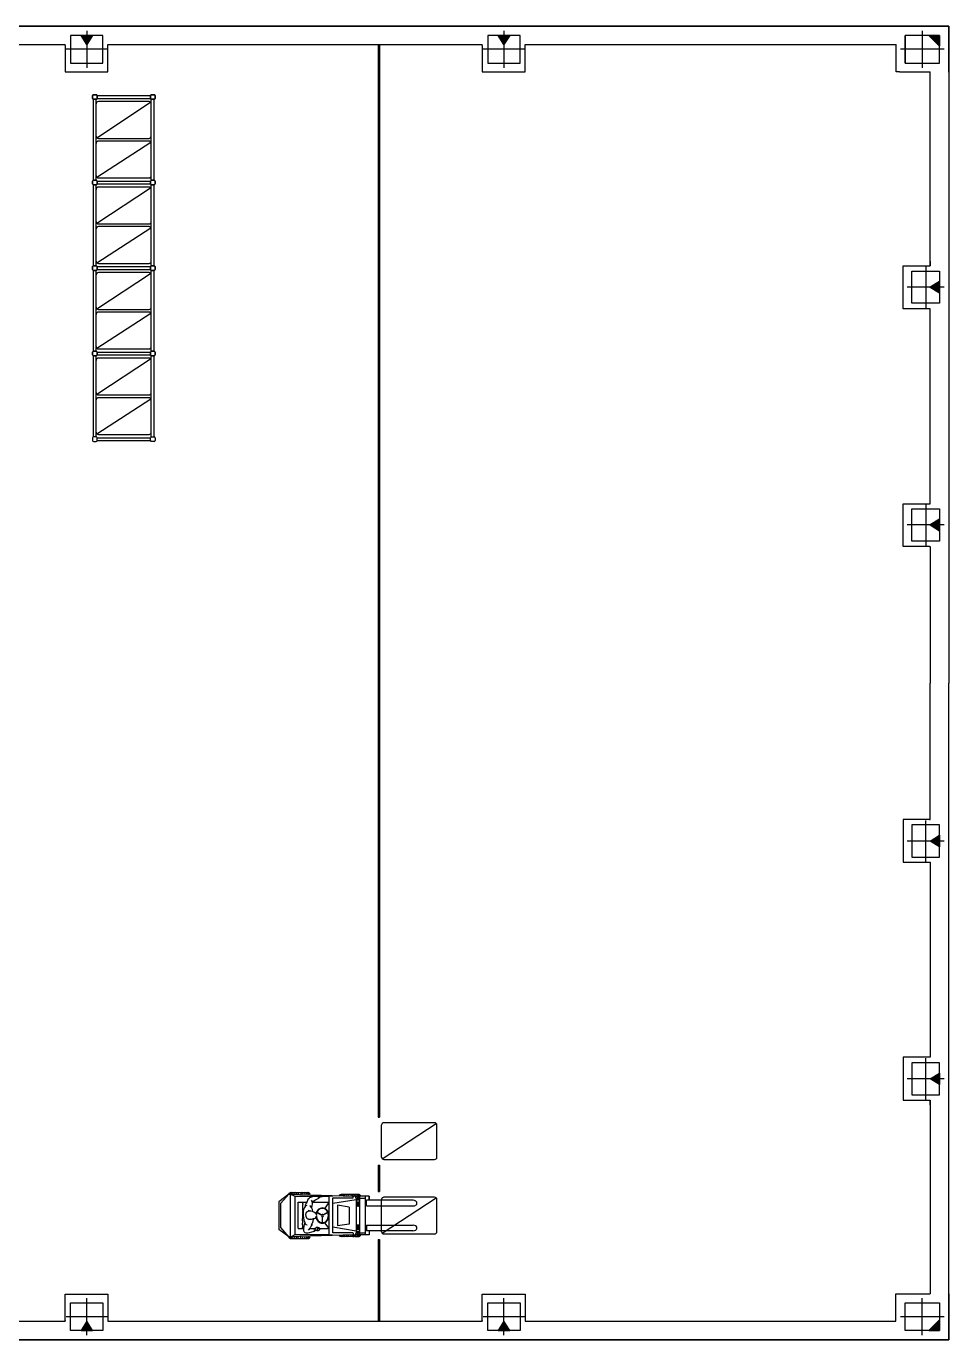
# Model space of a CAD drawing. Header units: millimetres. Extents: x 2385.3 to 2433.2, y 1897.2 to 1967.
# Drawn here: x 2413.21 to 2433.25, y 1897.24 to 1925.78 of the extents above; entities that cross this region are included whole.
import ezdxf

# ---------------------------------------------------------------- set-up
doc = ezdxf.new("R2010")
doc.units = ezdxf.units.MM
doc.linetypes.add('PLANTA1$0$CONTINUA', pattern=[0])

msp = doc.modelspace()

# ---------------------------------------------------------------- hatches: boundary and pattern name
for points in [[(2414.645, 1925.581), (2414.52, 1925.381), (2414.395, 1925.581)], [(2423.709, 1925.581), (2423.584, 1925.381), (2423.459, 1925.581)], [(2432.819, 1925.581), (2433.049, 1925.581), (2433.049, 1925.351)], [(2433.049, 1920.237), (2432.849, 1920.112), (2433.049, 1919.987)], [(2433.049, 1915.069), (2432.849, 1914.944), (2433.049, 1914.819)], [(2433.049, 1907.951), (2432.849, 1908.076), (2433.049, 1908.201)], [(2433.049, 1902.783), (2432.849, 1902.908), (2433.049, 1903.033)], [(2414.645, 1897.44), (2414.52, 1897.64), (2414.395, 1897.44)], [(2423.709, 1897.44), (2423.584, 1897.64), (2423.459, 1897.44)], [(2432.819, 1897.44), (2433.049, 1897.44), (2433.049, 1897.67)]]:
    msp.add_hatch(color=256).paths.add_polyline_path(points)

# ---------------------------------------------------------------- linework, layer by layer
for p, q in [((2385.961, 1925.781), (2433.249, 1925.781)), ((2414.05, 1925.781, 0), (2404.986, 1925.781, 0)), ((2423.115, 1925.781), (2414.05, 1925.781)), ((2414.52, 1925.681, 0), (2414.52, 1924.881, 0)), ((2432.179, 1925.781, 0), (2423.115, 1925.781, 0)), ((2423.584, 1925.681, 0), (2423.584, 1924.881, 0)), ((2433.249, 1925.781, 0), (2432.099, 1925.781, 0)), ((2433.249, 1925.781, 0), (2432.179, 1925.781, 0)), ((2433.249, 1925.78, 0), (2432.204, 1925.78, 0)), ((2432.674, 1925.681, 0), (2432.674, 1924.881, 0)), ((2432.674, 1925.68, 0), (2432.674, 1924.88, 0)), ((2433.249, 1924.781, 0), (2433.249, 1925.781, 0)), ((2433.249, 1925.781, 0), (2433.249, 1924.981, 0)), ((2433.249, 1925.781, 0), (2433.249, 1922.953, 0)), ((2414.05, 1925.365, 0), (2414.05, 1925.381, 0)), ((2414.87, 1925.581, 0), (2414.17, 1925.581, 0)), ((2414.17, 1925.581, 0), (2414.17, 1925.281, 0)), ((2414.52, 1925.381, 0), (2414.395, 1925.581, 0)), ((2414.395, 1925.581, 0), (2414.645, 1925.581, 0)), ((2414.645, 1925.581, 0), (2414.52, 1925.381, 0)), ((2414.87, 1924.981, 0), (2414.87, 1925.581, 0)), ((2420.849, 1925.381, 0), (2420.849, 1902.077, 0)), ((2420.879, 1925.381, 0), (2420.879, 1902.077, 0)), ((2423.115, 1925.365), (2423.115, 1925.381)), ((2423.934, 1925.581, 0), (2423.234, 1925.581, 0)), ((2423.234, 1925.581, 0), (2423.234, 1925.281, 0)), ((2423.584, 1925.381, 0), (2423.459, 1925.581, 0)), ((2423.459, 1925.581, 0), (2423.709, 1925.581, 0)), ((2423.709, 1925.581, 0), (2423.584, 1925.381, 0)), ((2423.934, 1924.981, 0), (2423.934, 1925.581, 0)), ((2432.109, 1924.791, 0), (2432.109, 1925.381, 0)), ((2433.049, 1925.581, 0), (2432.299, 1925.581, 0)), ((2432.299, 1925.581, 0), (2432.299, 1925.281, 0)), ((2432.299, 1924.981, 0), (2432.299, 1925.581, 0)), ((2433.049, 1925.351, 0), (2432.819, 1925.581, 0)), ((2432.819, 1925.581, 0), (2433.049, 1925.581, 0)), ((2433.049, 1924.981, 0), (2433.049, 1925.581, 0)), ((2433.049, 1925.581, 0), (2433.049, 1925.351, 0)), ((2414.97, 1925.281, 0), (2414.07, 1925.281, 0)), ((2414.17, 1925.281, 0), (2414.17, 1924.981, 0)), ((2424.034, 1925.281, 0), (2423.134, 1925.281, 0)), ((2423.234, 1925.281, 0), (2423.234, 1924.981, 0)), ((2433.149, 1925.281, 0), (2432.199, 1925.281, 0)), ((2433.124, 1925.28, 0), (2432.224, 1925.28, 0)), ((2432.299, 1925.281, 0), (2432.299, 1924.981, 0)), ((2414.17, 1924.981, 0), (2414.87, 1924.981, 0)), ((2423.234, 1924.981, 0), (2423.934, 1924.981, 0)), ((2432.179, 1924.791, 0), (2432.109, 1924.791, 0)), ((2432.299, 1924.981, 0), (2433.049, 1924.981, 0)), ((2433.249, 1924.781, 0), (2433.249, 1924.781, 0)), ((2433.249, 1924.781, 0), (2433.249, 1915.716, 0)), ((2432.749, 1920.562, 0), (2432.749, 1919.662, 0)), ((2432.849, 1920.678, 0), (2432.849, 1920.572, 0)), ((2432.449, 1920.462, 0), (2433.049, 1920.462, 0)), ((2432.449, 1919.762, 0), (2432.449, 1920.462, 0)), ((2433.049, 1920.237, 0), (2432.849, 1920.112, 0)), ((2433.049, 1920.462, 0), (2433.049, 1919.762, 0)), ((2433.049, 1919.987, 0), (2433.049, 1920.237, 0)), ((2433.149, 1920.112, 0), (2432.349, 1920.112, 0)), ((2432.849, 1920.112, 0), (2433.049, 1919.987, 0)), ((2432.749, 1919.762, 0), (2432.449, 1919.762, 0)), ((2433.049, 1919.762, 0), (2432.749, 1919.762, 0)), ((2433.249, 1917.94, 0), (2433.249, 1914.926, 0)), ((2432.749, 1915.394), (2432.749, 1914.494)), ((2433.249, 1915.404, 0), (2433.249, 1911.51, 0)), ((2432.449, 1915.294), (2433.049, 1915.294)), ((2432.449, 1914.594), (2432.449, 1915.294)), ((2433.049, 1915.294), (2433.049, 1914.594)), ((2433.149, 1914.944), (2432.349, 1914.944)), ((2433.049, 1915.069), (2432.849, 1914.944)), ((2432.849, 1914.944), (2433.049, 1914.819)), ((2433.049, 1914.819), (2433.049, 1915.069)), ((2432.749, 1914.594), (2432.449, 1914.594)), ((2433.049, 1914.594), (2432.749, 1914.594)), ((2432.833, 1914.475, 0), (2432.849, 1914.475, 0)), ((2432.849, 1914.475, 0), (2432.849, 1911.51, 0)), ((2432.849, 1908.545, 0), (2432.849, 1911.51, 0)), ((2433.249, 1907.616, 0), (2433.249, 1911.51, 0)), ((2432.749, 1907.626), (2432.749, 1908.526)), ((2432.833, 1908.545, 0), (2432.849, 1908.545, 0)), ((2432.449, 1908.426), (2432.449, 1907.726)), ((2432.749, 1908.426), (2432.449, 1908.426)), ((2433.049, 1908.426), (2432.749, 1908.426)), ((2433.049, 1907.726), (2433.049, 1908.426)), ((2433.149, 1908.076), (2432.349, 1908.076)), ((2432.849, 1908.076), (2433.049, 1908.201)), ((2433.049, 1907.951), (2432.849, 1908.076)), ((2433.049, 1908.201), (2433.049, 1907.951)), ((2433.249, 1905.08, 0), (2433.249, 1908.094, 0)), ((2432.449, 1907.726), (2433.049, 1907.726)), ((2433.249, 1898.24, 0), (2433.249, 1907.304, 0)), ((2432.749, 1903.258, 0), (2432.449, 1903.258, 0)), ((2432.449, 1903.258, 0), (2432.449, 1902.558, 0)), ((2432.749, 1902.458, 0), (2432.749, 1903.358, 0)), ((2433.049, 1903.258, 0), (2432.749, 1903.258, 0)), ((2433.049, 1902.558, 0), (2433.049, 1903.258, 0)), ((2433.149, 1902.908, 0), (2432.349, 1902.908, 0)), ((2432.849, 1902.908, 0), (2433.049, 1903.033, 0)), ((2433.049, 1902.783, 0), (2432.849, 1902.908, 0)), ((2433.049, 1903.033, 0), (2433.049, 1902.783, 0)), ((2432.449, 1902.558, 0), (2433.049, 1902.558, 0)), ((2432.849, 1902.342, 0), (2432.849, 1902.448, 0)), ((2420.849, 1902.077, 0), (2420.849, 1902.077, 0)), ((2420.849, 1902.077, 0), (2420.879, 1902.077, 0)), ((2420.849, 1901.035, 0), (2420.849, 1900.46, 0)), ((2420.849, 1901.035, 0), (2420.879, 1901.035, 0)), ((2420.879, 1901.035, 0), (2420.879, 1900.46, 0)), ((2433.249, 1897.24, 0), (2433.249, 1900.067, 0)), ((2420.849, 1899.417, 0), (2420.849, 1897.64)), ((2420.849, 1899.417), (2420.879, 1899.417)), ((2420.879, 1899.417, 0), (2420.879, 1897.64)), ((2414.17, 1897.74, 0), (2414.17, 1898.04, 0)), ((2414.17, 1898.04, 0), (2414.87, 1898.04, 0)), ((2414.52, 1897.34, 0), (2414.52, 1898.14, 0)), ((2414.87, 1898.04, 0), (2414.87, 1897.44, 0)), ((2423.234, 1897.74, 0), (2423.234, 1898.04, 0)), ((2423.234, 1898.04, 0), (2423.934, 1898.04, 0)), ((2423.584, 1897.34, 0), (2423.584, 1898.14, 0)), ((2423.934, 1898.04, 0), (2423.934, 1897.44, 0)), ((2432.099, 1897.74, 0), (2432.099, 1898.24, 0)), ((2432.099, 1898.24, 0), (2432.849, 1898.24, 0)), ((2432.299, 1898.04, 0), (2433.049, 1898.04, 0)), ((2432.299, 1897.74, 0), (2432.299, 1898.04, 0)), ((2432.674, 1897.34, 0), (2432.674, 1898.14, 0)), ((2432.674, 1897.34, 0), (2432.674, 1898.14, 0)), ((2433.049, 1898.04, 0), (2433.049, 1897.44, 0)), ((2433.249, 1898.24, 0), (2433.249, 1898.24, 0)), ((2433.249, 1898.24, 0), (2433.249, 1897.24, 0)), ((2433.249, 1897.24, 0), (2433.249, 1898.04, 0)), ((2414.97, 1897.74, 0), (2414.07, 1897.74, 0)), ((2414.17, 1897.44, 0), (2414.17, 1897.74, 0)), ((2424.034, 1897.74, 0), (2423.134, 1897.74, 0)), ((2423.234, 1897.44, 0), (2423.234, 1897.74, 0)), ((2432.099, 1897.64, 0), (2432.099, 1897.74, 0)), ((2433.149, 1897.74, 0), (2432.199, 1897.74, 0)), ((2433.124, 1897.74, 0), (2432.224, 1897.74, 0)), ((2432.299, 1897.44, 0), (2432.299, 1897.74, 0)), ((2414.05, 1897.656, 0), (2414.05, 1897.64, 0)), ((2414.87, 1897.44, 0), (2414.17, 1897.44, 0)), ((2414.52, 1897.64, 0), (2414.395, 1897.44, 0)), ((2414.395, 1897.44, 0), (2414.645, 1897.44, 0)), ((2414.645, 1897.44, 0), (2414.52, 1897.64, 0)), ((2423.115, 1897.656), (2423.115, 1897.64)), ((2423.934, 1897.44, 0), (2423.234, 1897.44, 0)), ((2423.584, 1897.64, 0), (2423.459, 1897.44, 0)), ((2423.459, 1897.44, 0), (2423.709, 1897.44, 0)), ((2423.709, 1897.44, 0), (2423.584, 1897.64, 0)), ((2433.049, 1897.44, 0), (2432.299, 1897.44, 0)), ((2433.049, 1897.67, 0), (2432.819, 1897.44, 0)), ((2432.819, 1897.44, 0), (2433.049, 1897.44, 0)), ((2433.049, 1897.44, 0), (2433.049, 1897.67, 0)), ((2385.961, 1897.24), (2433.249, 1897.24)), ((2414.05, 1897.24, 0), (2404.986, 1897.24, 0)), ((2423.115, 1897.24), (2414.05, 1897.24)), ((2432.179, 1897.24, 0), (2423.115, 1897.24, 0)), ((2433.249, 1897.24, 0), (2432.099, 1897.24, 0)), ((2433.249, 1897.24, 0), (2432.179, 1897.24, 0)), ((2433.249, 1897.24, 0), (2432.204, 1897.24, 0))]:
    msp.add_line(p, q)
at = {"linetype": 'PLANTA1$0$CONTINUA'}
for p, q in [((2432.129, 1925.781, 0), (2433.249, 1925.781, 0)), ((2433.249, 1925.781, 0), (2433.249, 1924.781, 0)), ((2433.249, 1924.981, 0), (2433.249, 1925.781, 0)), ((2409.505, 1925.381, 0), (2414.05, 1925.381, 0)), ((2414.05, 1925.365, 0), (2414.05, 1924.791, 0)), ((2414.98, 1924.791, 0), (2414.98, 1925.381, 0)), ((2414.98, 1925.381, 0), (2423.115, 1925.381, 0)), ((2423.115, 1925.365), (2423.115, 1924.791)), ((2424.044, 1924.791), (2424.044, 1925.381)), ((2424.044, 1925.381), (2432.109, 1925.381)), ((2433.109, 1925.28, 0), (2433.109, 1925.281, 0)), ((2414.05, 1924.791, 0), (2414.98, 1924.791, 0)), ((2423.115, 1924.791), (2424.044, 1924.791)), ((2432.179, 1924.791, 0), (2432.179, 1924.791, 0)), ((2432.179, 1924.791, 0), (2432.849, 1924.791, 0)), ((2432.849, 1920.572, 0), (2432.849, 1924.791, 0)), ((2432.259, 1919.643, 0), (2432.259, 1920.572, 0)), ((2432.259, 1920.572, 0), (2432.849, 1920.572, 0)), ((2432.259, 1919.643, 0), (2432.259, 1920.062, 0)), ((2432.849, 1920.112, 0), (2432.849, 1920.112, 0)), ((2432.849, 1919.643, 0), (2432.259, 1919.643, 0)), ((2432.849, 1916.686, 0), (2432.849, 1919.643, 0)), ((2432.849, 1915.404, 0), (2432.849, 1917.962, 0)), ((2432.849, 1915.716, 0), (2432.849, 1916.586, 0)), ((2432.259, 1914.475, 0), (2432.259, 1915.404, 0)), ((2432.259, 1915.404, 0), (2432.849, 1915.404, 0)), ((2432.833, 1914.475, 0), (2432.259, 1914.475, 0)), ((2432.833, 1908.545, 0), (2432.259, 1908.545, 0)), ((2432.259, 1908.545, 0), (2432.259, 1907.616, 0)), ((2432.259, 1907.616, 0), (2432.849, 1907.616, 0)), ((2432.849, 1907.616, 0), (2432.849, 1905.058, 0)), ((2432.849, 1907.304, 0), (2432.849, 1906.435, 0)), ((2432.849, 1906.335, 0), (2432.849, 1903.377, 0)), ((2432.849, 1903.377, 0), (2432.259, 1903.377, 0)), ((2432.259, 1903.377, 0), (2432.259, 1902.448, 0)), ((2432.259, 1903.377, 0), (2432.259, 1902.958, 0)), ((2432.849, 1902.908, 0), (2432.849, 1902.908, 0)), ((2432.259, 1902.448, 0), (2432.849, 1902.448, 0)), ((2432.849, 1902.448, 0), (2432.849, 1898.24, 0)), ((2414.05, 1897.656, 0), (2414.05, 1898.23, 0)), ((2414.05, 1898.23, 0), (2414.98, 1898.23, 0)), ((2414.98, 1898.23, 0), (2414.98, 1897.64, 0)), ((2423.115, 1897.656), (2423.115, 1898.23)), ((2423.115, 1898.23), (2424.044, 1898.23)), ((2424.044, 1898.23), (2424.044, 1897.64)), ((2433.249, 1897.24, 0), (2433.249, 1898.24, 0)), ((2433.249, 1898.04, 0), (2433.249, 1897.24, 0)), ((2409.505, 1897.64, 0), (2414.05, 1897.64, 0)), ((2414.98, 1897.64, 0), (2423.115, 1897.64, 0)), ((2424.044, 1897.64), (2432.099, 1897.64)), ((2432.129, 1897.24, 0), (2433.249, 1897.24, 0))]:
    msp.add_line(p, q, dxfattribs=at)
at = {"color": 251, "true_color": 0x646464}
for p, q in [((2414.643, 1924.214), (2414.643, 1924.274)), ((2414.643, 1924.274), (2414.643, 1924.214)), ((2414.663, 1924.294), (2414.723, 1924.294)), ((2414.723, 1924.294), (2414.663, 1924.294)), ((2414.743, 1924.274), (2414.743, 1924.214)), ((2414.743, 1924.274), (2415.903, 1924.274)), ((2414.743, 1924.214), (2414.743, 1924.274)), ((2414.743, 1924.274), (2415.903, 1924.274)), ((2414.743, 1924.214), (2415.903, 1924.214)), ((2414.743, 1924.214), (2415.903, 1924.214)), ((2415.903, 1924.274), (2415.903, 1924.214)), ((2415.903, 1924.214), (2415.903, 1924.274)), ((2415.983, 1924.294), (2415.923, 1924.294)), ((2415.923, 1924.294), (2415.983, 1924.294)), ((2416.003, 1924.214), (2416.003, 1924.274)), ((2416.003, 1924.274), (2416.003, 1924.214)), ((2414.663, 1922.435), (2414.663, 1924.194)), ((2414.723, 1924.194), (2414.663, 1924.194)), ((2414.663, 1924.194), (2414.723, 1924.194)), ((2414.723, 1922.435), (2414.723, 1924.194)), ((2414.723, 1923.394), (2414.723, 1924.094)), ((2414.737, 1923.358), (2415.908, 1924.129)), ((2415.873, 1924.144), (2414.773, 1924.144)), ((2415.923, 1922.435), (2415.923, 1924.194)), ((2415.923, 1924.194), (2415.983, 1924.194)), ((2415.983, 1924.194), (2415.923, 1924.194)), ((2415.923, 1923.394), (2415.923, 1924.094)), ((2415.983, 1922.435), (2415.983, 1924.194)), ((2414.723, 1922.535), (2414.723, 1923.235)), ((2414.737, 1922.5), (2415.914, 1923.262)), ((2414.773, 1923.344), (2415.873, 1923.344)), ((2415.873, 1923.285), (2414.773, 1923.285)), ((2415.923, 1922.535), (2415.923, 1923.235)), ((2414.643, 1922.355), (2414.643, 1922.415)), ((2414.643, 1922.415), (2414.643, 1922.355)), ((2414.663, 1922.435), (2414.723, 1922.435)), ((2414.723, 1922.435), (2414.663, 1922.435)), ((2414.663, 1920.577), (2414.663, 1922.335)), ((2414.723, 1922.335), (2414.663, 1922.335)), ((2414.663, 1922.335), (2414.723, 1922.335)), ((2414.723, 1920.577), (2414.723, 1922.335)), ((2414.723, 1921.535), (2414.723, 1922.235)), ((2414.737, 1921.5), (2415.908, 1922.271)), ((2414.743, 1922.415), (2414.743, 1922.355)), ((2414.743, 1922.415), (2415.903, 1922.415)), ((2414.743, 1922.355), (2414.743, 1922.415)), ((2414.743, 1922.415), (2415.903, 1922.415)), ((2414.743, 1922.355), (2415.903, 1922.355)), ((2414.743, 1922.355), (2415.903, 1922.355)), ((2414.773, 1922.485), (2415.873, 1922.485)), ((2415.873, 1922.285), (2414.773, 1922.285)), ((2415.903, 1922.415), (2415.903, 1922.355)), ((2415.903, 1922.355), (2415.903, 1922.415)), ((2415.983, 1922.435), (2415.923, 1922.435)), ((2415.923, 1922.435), (2415.983, 1922.435)), ((2415.923, 1920.577), (2415.923, 1922.335)), ((2415.923, 1922.335), (2415.983, 1922.335)), ((2415.983, 1922.335), (2415.923, 1922.335)), ((2415.923, 1921.535), (2415.923, 1922.235)), ((2415.983, 1920.577), (2415.983, 1922.335)), ((2416.003, 1922.355), (2416.003, 1922.415)), ((2416.003, 1922.415), (2416.003, 1922.355)), ((2414.723, 1920.677), (2414.723, 1921.377)), ((2414.737, 1920.642), (2415.914, 1921.404)), ((2414.773, 1921.485), (2415.873, 1921.485)), ((2415.873, 1921.427), (2414.773, 1921.427)), ((2415.923, 1920.677), (2415.923, 1921.377)), ((2414.643, 1920.497), (2414.643, 1920.557)), ((2414.643, 1920.557), (2414.643, 1920.497)), ((2414.663, 1920.577), (2414.723, 1920.577)), ((2414.723, 1920.577), (2414.663, 1920.577)), ((2414.743, 1920.557), (2414.743, 1920.497)), ((2414.743, 1920.557), (2415.903, 1920.557)), ((2414.743, 1920.497), (2414.743, 1920.557)), ((2414.743, 1920.557), (2415.903, 1920.557)), ((2414.773, 1920.627), (2415.873, 1920.627)), ((2415.903, 1920.557), (2415.903, 1920.497)), ((2415.903, 1920.497), (2415.903, 1920.557)), ((2415.983, 1920.577), (2415.923, 1920.577)), ((2415.923, 1920.577), (2415.983, 1920.577)), ((2416.003, 1920.497), (2416.003, 1920.557)), ((2416.003, 1920.557), (2416.003, 1920.497)), ((2414.663, 1918.719), (2414.663, 1920.477)), ((2414.723, 1920.477), (2414.663, 1920.477)), ((2414.663, 1920.477), (2414.723, 1920.477)), ((2414.723, 1918.719), (2414.723, 1920.477)), ((2414.723, 1919.677), (2414.723, 1920.377)), ((2414.737, 1919.642), (2415.908, 1920.412)), ((2414.743, 1920.497), (2415.903, 1920.497)), ((2414.743, 1920.497), (2415.903, 1920.497)), ((2415.873, 1920.427), (2414.773, 1920.427)), ((2415.923, 1918.719), (2415.923, 1920.477)), ((2415.923, 1920.477), (2415.983, 1920.477)), ((2415.983, 1920.477), (2415.923, 1920.477)), ((2415.923, 1919.677), (2415.923, 1920.377)), ((2415.983, 1918.719), (2415.983, 1920.477)), ((2414.723, 1918.819), (2414.723, 1919.519)), ((2414.737, 1918.783), (2415.914, 1919.546)), ((2414.773, 1919.627), (2415.873, 1919.627)), ((2415.873, 1919.569), (2414.773, 1919.569)), ((2415.923, 1918.819), (2415.923, 1919.519)), ((2414.643, 1918.639), (2414.643, 1918.699)), ((2414.643, 1918.699), (2414.643, 1918.639)), ((2414.663, 1918.719), (2414.723, 1918.719)), ((2414.723, 1918.719), (2414.663, 1918.719)), ((2414.663, 1916.86), (2414.663, 1918.619)), ((2414.723, 1918.619), (2414.663, 1918.619)), ((2414.663, 1918.619), (2414.723, 1918.619)), ((2414.723, 1916.86), (2414.723, 1918.619)), ((2414.723, 1917.819), (2414.723, 1918.519)), ((2414.737, 1917.783), (2415.908, 1918.554)), ((2414.743, 1918.699), (2414.743, 1918.639)), ((2414.743, 1918.699), (2415.903, 1918.699)), ((2414.743, 1918.639), (2414.743, 1918.699)), ((2414.743, 1918.699), (2415.903, 1918.699)), ((2414.743, 1918.639), (2415.903, 1918.639)), ((2414.743, 1918.639), (2415.903, 1918.639)), ((2414.773, 1918.769), (2415.873, 1918.769)), ((2415.873, 1918.569), (2414.773, 1918.569)), ((2415.903, 1918.699), (2415.903, 1918.639)), ((2415.903, 1918.639), (2415.903, 1918.699)), ((2415.983, 1918.719), (2415.923, 1918.719)), ((2415.923, 1918.719), (2415.983, 1918.719)), ((2415.923, 1916.86), (2415.923, 1918.619)), ((2415.923, 1918.619), (2415.983, 1918.619)), ((2415.983, 1918.619), (2415.923, 1918.619)), ((2415.923, 1917.819), (2415.923, 1918.519)), ((2415.983, 1916.86), (2415.983, 1918.619)), ((2416.003, 1918.639), (2416.003, 1918.699)), ((2416.003, 1918.699), (2416.003, 1918.639)), ((2414.723, 1916.96), (2414.723, 1917.66)), ((2414.737, 1916.925), (2415.914, 1917.687)), ((2414.773, 1917.769), (2415.873, 1917.769)), ((2415.873, 1917.71), (2414.773, 1917.71)), ((2415.923, 1916.96), (2415.923, 1917.66)), ((2414.643, 1916.84), (2414.643, 1916.78)), ((2414.723, 1916.86), (2414.663, 1916.86)), ((2414.743, 1916.78), (2414.743, 1916.84)), ((2414.743, 1916.84), (2415.903, 1916.84)), ((2414.773, 1916.91), (2415.873, 1916.91)), ((2415.903, 1916.78), (2415.903, 1916.84)), ((2415.923, 1916.86), (2415.983, 1916.86)), ((2416.003, 1916.84), (2416.003, 1916.78)), ((2414.663, 1916.76), (2414.723, 1916.76)), ((2414.743, 1916.78), (2415.903, 1916.78)), ((2415.983, 1916.76), (2415.923, 1916.76)), ((2422.077, 1901.956, 0), (2420.977, 1901.956, 0)), ((2420.927, 1901.206, 0), (2420.927, 1901.906, 0)), ((2420.942, 1901.171, 0), (2422.112, 1901.941, 0)), ((2422.127, 1901.206, 0), (2422.127, 1901.906, 0)), ((2420.977, 1901.156, 0), (2422.077, 1901.156, 0)), ((2420.849, 1900.46, 0), (2420.849, 1900.46)), ((2420.849, 1900.46), (2420.879, 1900.46)), ((2420.927, 1899.588), (2420.927, 1900.288)), ((2420.942, 1899.553), (2422.112, 1900.324)), ((2422.077, 1900.338), (2420.977, 1900.338)), ((2422.127, 1899.588), (2422.127, 1900.288)), ((2420.977, 1899.538), (2422.077, 1899.538))]:
    msp.add_line(p, q, dxfattribs=at)
at = {"color": 251, "lineweight": -2, "true_color": 0x646464}
for p, q in [((2418.908, 1900.403), (2418.695, 1900.238)), ((2418.908, 1900.403), (2418.735, 1900.208)), ((2418.908, 1900.403), (2420.323, 1900.361)), ((2418.949, 1899.475), (2418.949, 1900.403)), ((2418.949, 1900.403), (2419.039, 1900.361)), ((2418.953, 1900.438), (2419.328, 1900.438)), ((2419.039, 1900.361), (2419.039, 1899.517)), ((2419.039, 1900.361), (2419.778, 1900.361)), ((2419.118, 1900.438), (2419.11, 1900.403)), ((2419.162, 1900.438), (2419.171, 1900.403)), ((2419.306, 1900.244), (2419.284, 1900.206)), ((2419.327, 1900.286), (2419.306, 1900.244)), ((2419.349, 1900.312), (2419.327, 1900.286)), ((2419.362, 1900.321), (2419.349, 1900.312)), ((2419.423, 1900.345), (2419.362, 1900.321)), ((2419.397, 1900.273), (2419.41, 1900.249)), ((2419.41, 1900.249), (2419.417, 1900.195)), ((2419.416, 1900.227), (2419.478, 1900.27)), ((2419.474, 1900.361), (2419.423, 1900.345)), ((2419.478, 1900.27), (2419.546, 1900.309)), ((2419.551, 1900.353), (2419.542, 1900.361)), ((2419.546, 1900.309), (2419.556, 1900.316)), ((2419.559, 1900.328), (2419.551, 1900.353)), ((2419.556, 1900.316), (2419.559, 1900.328)), ((2419.558, 1900.331), (2419.568, 1900.327)), ((2419.568, 1900.327), (2419.585, 1900.334)), ((2419.584, 1900.358), (2419.581, 1900.361)), ((2419.588, 1900.342), (2419.584, 1900.358)), ((2419.585, 1900.334), (2419.588, 1900.342)), ((2419.596, 1900.342), (2419.587, 1900.344)), ((2419.615, 1900.343), (2419.596, 1900.342)), ((2419.629, 1900.346), (2419.615, 1900.343)), ((2419.642, 1900.352), (2419.629, 1900.346)), ((2419.648, 1900.361), (2419.642, 1900.352)), ((2419.778, 1900.361), (2419.778, 1899.517)), ((2419.868, 1900.361), (2419.778, 1900.361)), ((2419.868, 1899.564), (2419.868, 1900.32)), ((2419.868, 1900.32), (2420.308, 1900.32)), ((2420.373, 1900.283), (2419.868, 1900.199)), ((2420.424, 1900.397), (2420.049, 1900.397)), ((2420.214, 1900.397), (2420.207, 1900.365)), ((2420.258, 1900.397), (2420.267, 1900.363)), ((2420.308, 1900.32), (2420.308, 1900.361)), ((2420.448, 1900.347), (2420.358, 1900.347)), ((2420.362, 1900.347), (2420.362, 1900.343)), ((2420.448, 1900.312), (2420.373, 1900.312)), ((2420.373, 1900.311), (2420.373, 1899.56)), ((2420.373, 1900.277), (2420.448, 1900.277)), ((2420.402, 1900.347), (2420.402, 1900.277)), ((2420.431, 1900.277), (2420.431, 1900.347)), ((2420.657, 1900.361), (2420.448, 1900.361)), ((2420.448, 1900.361), (2420.448, 1899.516)), ((2420.448, 1900.315), (2420.569, 1900.315)), ((2420.569, 1900.361), (2420.569, 1899.516)), ((2420.595, 1900.249), (2420.569, 1900.249)), ((2421.609, 1900.269), (2420.595, 1900.269)), ((2420.595, 1900.149), (2420.595, 1900.269)), ((2420.657, 1900.269), (2420.657, 1900.361)), ((2420.657, 1900.361), (2420.657, 1900.269)), ((2421.669, 1900.254), (2421.68, 1900.243)), ((2418.695, 1900.238), (2418.695, 1899.638)), ((2418.735, 1899.675), (2418.735, 1900.208)), ((2419.112, 1900.226), (2419.296, 1900.226)), ((2419.112, 1899.655), (2419.112, 1900.226)), ((2419.211, 1900.221), (2419.211, 1900.226)), ((2419.212, 1900.215), (2419.211, 1900.221)), ((2419.213, 1900.209), (2419.212, 1900.215)), ((2419.212, 1900.089), (2419.213, 1900.095)), ((2419.212, 1900.083), (2419.212, 1900.089)), ((2419.212, 1900.077), (2419.212, 1900.083)), ((2419.213, 1900.072), (2419.212, 1900.077)), ((2419.214, 1900.204), (2419.213, 1900.209)), ((2419.213, 1900.095), (2419.214, 1900.102)), ((2419.213, 1900.067), (2419.213, 1900.072)), ((2419.214, 1900.063), (2419.213, 1900.067)), ((2419.215, 1900.2), (2419.214, 1900.204)), ((2419.214, 1900.102), (2419.215, 1900.108)), ((2419.216, 1900.058), (2419.214, 1900.063)), ((2419.217, 1900.196), (2419.215, 1900.2)), ((2419.215, 1900.168), (2419.216, 1900.17)), ((2419.215, 1900.165), (2419.215, 1900.168)), ((2419.215, 1900.163), (2419.215, 1900.165)), ((2419.215, 1900.161), (2419.215, 1900.163)), ((2419.215, 1900.158), (2419.215, 1900.161)), ((2419.216, 1900.156), (2419.215, 1900.158)), ((2419.215, 1900.108), (2419.216, 1900.114)), ((2419.216, 1900.172), (2419.217, 1900.175)), ((2419.216, 1900.17), (2419.216, 1900.172)), ((2419.216, 1900.153), (2419.216, 1900.156)), ((2419.217, 1900.151), (2419.216, 1900.153)), ((2419.216, 1900.114), (2419.217, 1900.12)), ((2419.217, 1900.055), (2419.216, 1900.058)), ((2419.216, 1900.006), (2419.217, 1900.011)), ((2419.216, 1900.002), (2419.216, 1900.006)), ((2419.217, 1899.999), (2419.216, 1900.002)), ((2419.216, 1899.954), (2419.217, 1899.958)), ((2419.216, 1899.951), (2419.216, 1899.954)), ((2419.218, 1900.193), (2419.217, 1900.196)), ((2419.217, 1900.175), (2419.218, 1900.177)), ((2419.217, 1900.149), (2419.217, 1900.151)), ((2419.218, 1900.147), (2419.217, 1900.149)), ((2419.217, 1900.124), (2419.218, 1900.129)), ((2419.217, 1900.12), (2419.217, 1900.124)), ((2419.218, 1900.051), (2419.217, 1900.055)), ((2419.217, 1900.015), (2419.218, 1900.019)), ((2419.217, 1900.011), (2419.217, 1900.015)), ((2419.217, 1899.995), (2419.217, 1899.999)), ((2419.217, 1899.991), (2419.217, 1899.995)), ((2419.218, 1899.988), (2419.217, 1899.991)), ((2419.217, 1899.962), (2419.218, 1899.966)), ((2419.217, 1899.958), (2419.217, 1899.962)), ((2419.219, 1900.19), (2419.218, 1900.193)), ((2419.218, 1900.177), (2419.219, 1900.18)), ((2419.218, 1900.144), (2419.218, 1900.147)), ((2419.218, 1900.142), (2419.218, 1900.144)), ((2419.218, 1900.14), (2419.218, 1900.142)), ((2419.218, 1900.138), (2419.218, 1900.14)), ((2419.218, 1900.135), (2419.218, 1900.138)), ((2419.218, 1900.132), (2419.218, 1900.135)), ((2419.218, 1900.129), (2419.218, 1900.132)), ((2419.219, 1900.046), (2419.218, 1900.051)), ((2419.218, 1900.024), (2419.219, 1900.029)), ((2419.218, 1900.019), (2419.218, 1900.024)), ((2419.218, 1899.984), (2419.218, 1899.988)), ((2419.219, 1899.981), (2419.218, 1899.984)), ((2419.218, 1899.97), (2419.219, 1899.973)), ((2419.218, 1899.966), (2419.218, 1899.97)), ((2419.219, 1900.188), (2419.219, 1900.19)), ((2419.219, 1900.185), (2419.219, 1900.188)), ((2419.219, 1900.182), (2419.219, 1900.185)), ((2419.219, 1900.18), (2419.219, 1900.182)), ((2419.219, 1900.042), (2419.219, 1900.046)), ((2419.22, 1900.038), (2419.219, 1900.042)), ((2419.219, 1900.033), (2419.22, 1900.038)), ((2419.219, 1900.029), (2419.219, 1900.033)), ((2419.219, 1899.977), (2419.219, 1899.981)), ((2419.219, 1899.973), (2419.219, 1899.977)), ((2419.225, 1900.038), (2419.223, 1899.988)), ((2419.223, 1899.988), (2419.225, 1899.943)), ((2419.237, 1900.083), (2419.225, 1900.038)), ((2419.25, 1900.115), (2419.237, 1900.083)), ((2419.265, 1900.134), (2419.25, 1900.115)), ((2419.266, 1900.165), (2419.264, 1900.151)), ((2419.264, 1900.151), (2419.265, 1900.134)), ((2419.282, 1900.147), (2419.265, 1900.134)), ((2419.284, 1900.206), (2419.266, 1900.165)), ((2419.282, 1899.993), (2419.273, 1899.958)), ((2419.273, 1899.958), (2419.278, 1899.922)), ((2419.305, 1900.157), (2419.282, 1900.147)), ((2419.298, 1900.01), (2419.282, 1899.993)), ((2419.322, 1900.023), (2419.298, 1900.01)), ((2419.36, 1900.033), (2419.322, 1900.023)), ((2419.334, 1900.04), (2419.331, 1900.026)), ((2419.346, 1900.045), (2419.334, 1900.04)), ((2419.36, 1900.041), (2419.346, 1900.045)), ((2419.371, 1900.034), (2419.36, 1900.041)), ((2419.392, 1900.032), (2419.36, 1900.033)), ((2419.372, 1900.149), (2419.367, 1900.153)), ((2419.406, 1900.115), (2419.372, 1900.149)), ((2419.424, 1900.025), (2419.392, 1900.032)), ((2419.408, 1900.149), (2419.406, 1900.116)), ((2419.424, 1900.068), (2419.406, 1900.115)), ((2419.417, 1900.195), (2419.408, 1900.149)), ((2419.413, 1900.226), (2419.778, 1900.226)), ((2419.432, 1900.023), (2419.424, 1900.068)), ((2419.469, 1900.007), (2419.424, 1900.025)), ((2419.499, 1899.984), (2419.469, 1900.007)), ((2419.514, 1899.956), (2419.499, 1899.984)), ((2419.516, 1899.939), (2419.514, 1899.956)), ((2419.521, 1900.003), (2419.621, 1899.944)), ((2419.524, 1900.012), (2419.625, 1899.954)), ((2419.755, 1900.012), (2419.655, 1899.954)), ((2419.758, 1900.003), (2419.659, 1899.944)), ((2419.778, 1900.22), (2419.695, 1900.101)), ((2419.772, 1900.004), (2419.778, 1900.005)), ((2420.218, 1900.123), (2419.965, 1900.162)), ((2419.965, 1900.162), (2419.965, 1899.721)), ((2420.218, 1900.123), (2420.218, 1899.754)), ((2420.373, 1900.233), (2420.448, 1900.233)), ((2420.448, 1900.227), (2420.373, 1900.227)), ((2420.448, 1900.195), (2420.373, 1900.195)), ((2420.424, 1900.145), (2420.373, 1900.145)), ((2420.402, 1900.233), (2420.402, 1900.195)), ((2420.431, 1900.195), (2420.431, 1900.233)), ((2420.569, 1900.165), (2420.595, 1900.165)), ((2420.595, 1900.149), (2421.612, 1900.149)), ((2421.681, 1900.172), (2421.673, 1900.164)), ((2418.913, 1899.475), (2418.735, 1899.675)), ((2419.207, 1899.761), (2419.208, 1899.765)), ((2419.207, 1899.757), (2419.207, 1899.761)), ((2419.207, 1899.753), (2419.207, 1899.757)), ((2419.207, 1899.75), (2419.207, 1899.753)), ((2419.208, 1899.746), (2419.207, 1899.75)), ((2419.207, 1899.666), (2419.21, 1899.675)), ((2419.208, 1899.765), (2419.209, 1899.769)), ((2419.209, 1899.742), (2419.208, 1899.746)), ((2419.209, 1899.861), (2419.21, 1899.864)), ((2419.209, 1899.858), (2419.209, 1899.861)), ((2419.209, 1899.854), (2419.209, 1899.858)), ((2419.209, 1899.851), (2419.209, 1899.854)), ((2419.209, 1899.847), (2419.209, 1899.851)), ((2419.209, 1899.843), (2419.209, 1899.847)), ((2419.209, 1899.838), (2419.209, 1899.843)), ((2419.21, 1899.833), (2419.209, 1899.838)), ((2419.209, 1899.769), (2419.211, 1899.773)), ((2419.21, 1899.739), (2419.209, 1899.742)), ((2419.21, 1899.867), (2419.211, 1899.871)), ((2419.21, 1899.864), (2419.21, 1899.867)), ((2419.21, 1899.827), (2419.21, 1899.833)), ((2419.211, 1899.821), (2419.21, 1899.827)), ((2419.211, 1899.735), (2419.21, 1899.739)), ((2419.21, 1899.675), (2419.212, 1899.683)), ((2419.211, 1899.874), (2419.212, 1899.878)), ((2419.211, 1899.871), (2419.211, 1899.874)), ((2419.212, 1899.815), (2419.211, 1899.821)), ((2419.211, 1899.773), (2419.212, 1899.777)), ((2419.212, 1899.731), (2419.211, 1899.735)), ((2419.212, 1899.926), (2419.213, 1899.929)), ((2419.212, 1899.923), (2419.212, 1899.926)), ((2419.212, 1899.919), (2419.212, 1899.923)), ((2419.212, 1899.916), (2419.212, 1899.919)), ((2419.212, 1899.913), (2419.212, 1899.916)), ((2419.213, 1899.91), (2419.212, 1899.913)), ((2419.212, 1899.881), (2419.213, 1899.884)), ((2419.212, 1899.878), (2419.212, 1899.881)), ((2419.213, 1899.808), (2419.212, 1899.815)), ((2419.212, 1899.777), (2419.213, 1899.781)), ((2419.212, 1899.727), (2419.212, 1899.731)), ((2419.213, 1899.722), (2419.212, 1899.727)), ((2419.212, 1899.683), (2419.213, 1899.691)), ((2419.213, 1899.933), (2419.214, 1899.936)), ((2419.213, 1899.929), (2419.213, 1899.933)), ((2419.213, 1899.907), (2419.213, 1899.91)), ((2419.213, 1899.904), (2419.213, 1899.907)), ((2419.214, 1899.901), (2419.213, 1899.904)), ((2419.213, 1899.888), (2419.214, 1899.891)), ((2419.213, 1899.884), (2419.213, 1899.888)), ((2419.214, 1899.802), (2419.213, 1899.808)), ((2419.213, 1899.781), (2419.214, 1899.786)), ((2419.214, 1899.718), (2419.213, 1899.722)), ((2419.213, 1899.691), (2419.215, 1899.698)), ((2419.214, 1899.94), (2419.215, 1899.943)), ((2419.214, 1899.936), (2419.214, 1899.94)), ((2419.214, 1899.898), (2419.214, 1899.901)), ((2419.214, 1899.894), (2419.214, 1899.898)), ((2419.214, 1899.891), (2419.214, 1899.894)), ((2419.214, 1899.796), (2419.214, 1899.802)), ((2419.214, 1899.791), (2419.214, 1899.796)), ((2419.214, 1899.786), (2419.214, 1899.791)), ((2419.214, 1899.713), (2419.214, 1899.718)), ((2419.215, 1899.709), (2419.214, 1899.713)), ((2419.215, 1899.947), (2419.216, 1899.951)), ((2419.215, 1899.943), (2419.215, 1899.947)), ((2419.215, 1899.704), (2419.215, 1899.709)), ((2419.215, 1899.698), (2419.215, 1899.704)), ((2419.225, 1899.943), (2419.227, 1899.892)), ((2419.227, 1899.892), (2419.237, 1899.841)), ((2419.237, 1899.841), (2419.255, 1899.785)), ((2419.239, 1899.662), (2419.242, 1899.698)), ((2419.242, 1899.698), (2419.251, 1899.747)), ((2419.251, 1899.747), (2419.26, 1899.771)), ((2419.255, 1899.785), (2419.268, 1899.76)), ((2419.268, 1899.76), (2419.28, 1899.747)), ((2419.278, 1899.922), (2419.294, 1899.89)), ((2419.28, 1899.747), (2419.306, 1899.734)), ((2419.294, 1899.89), (2419.312, 1899.874)), ((2419.312, 1899.874), (2419.339, 1899.862)), ((2419.372, 1899.674), (2419.329, 1899.621)), ((2419.335, 1899.859), (2419.334, 1899.863)), ((2419.343, 1899.852), (2419.335, 1899.859)), ((2419.339, 1899.862), (2419.368, 1899.86)), ((2419.359, 1899.854), (2419.343, 1899.852)), ((2419.373, 1899.86), (2419.359, 1899.854)), ((2419.368, 1899.86), (2419.4, 1899.863)), ((2419.397, 1899.714), (2419.372, 1899.674)), ((2419.416, 1899.762), (2419.393, 1899.744)), ((2419.408, 1899.738), (2419.397, 1899.714)), ((2419.4, 1899.863), (2419.428, 1899.867)), ((2419.408, 1899.755), (2419.408, 1899.738)), ((2419.426, 1899.785), (2419.416, 1899.762)), ((2419.435, 1899.82), (2419.426, 1899.785)), ((2419.428, 1899.867), (2419.445, 1899.871)), ((2419.441, 1899.839), (2419.435, 1899.82)), ((2419.436, 1899.869), (2419.441, 1899.856)), ((2419.441, 1899.856), (2419.441, 1899.839)), ((2419.445, 1899.871), (2419.467, 1899.877)), ((2419.467, 1899.877), (2419.481, 1899.883)), ((2419.481, 1899.883), (2419.498, 1899.896)), ((2419.483, 1899.655), (2419.495, 1899.669)), ((2419.495, 1899.669), (2419.515, 1899.684)), ((2419.498, 1899.896), (2419.512, 1899.918)), ((2419.512, 1899.918), (2419.516, 1899.939)), ((2419.515, 1899.684), (2419.527, 1899.689)), ((2419.527, 1899.689), (2419.54, 1899.688)), ((2419.54, 1899.688), (2419.556, 1899.682)), ((2419.568, 1899.669), (2419.553, 1899.665)), ((2419.556, 1899.682), (2419.564, 1899.678)), ((2419.564, 1899.678), (2419.568, 1899.669)), ((2419.571, 1899.67), (2419.577, 1899.659)), ((2419.635, 1899.908), (2419.635, 1899.783)), ((2419.645, 1899.783), (2419.645, 1899.908)), ((2419.778, 1899.664), (2419.698, 1899.775)), ((2419.772, 1899.874), (2419.778, 1899.873)), ((2420.373, 1899.599), (2419.868, 1899.684)), ((2420.218, 1899.754), (2419.965, 1899.715)), ((2420.424, 1899.732), (2420.373, 1899.732)), ((2420.448, 1899.682), (2420.373, 1899.682)), ((2420.402, 1899.644), (2420.402, 1899.682)), ((2420.431, 1899.682), (2420.431, 1899.644)), ((2420.569, 1899.712), (2420.595, 1899.712)), ((2420.595, 1899.728), (2421.612, 1899.728)), ((2420.595, 1899.728), (2420.595, 1899.608)), ((2421.681, 1899.704), (2421.673, 1899.713)), ((2418.913, 1899.475), (2418.695, 1899.638)), ((2420.323, 1899.516), (2418.913, 1899.475)), ((2419.039, 1899.517), (2418.949, 1899.472)), ((2418.953, 1899.438), (2419.328, 1899.438)), ((2419.778, 1899.517), (2419.039, 1899.517)), ((2419.118, 1899.438), (2419.11, 1899.474)), ((2419.112, 1899.655), (2419.239, 1899.655)), ((2419.162, 1899.438), (2419.171, 1899.474)), ((2419.203, 1899.656), (2419.207, 1899.666)), ((2419.203, 1899.655), (2419.203, 1899.656)), ((2419.239, 1899.634), (2419.239, 1899.662)), ((2419.24, 1899.613), (2419.239, 1899.634)), ((2419.245, 1899.585), (2419.24, 1899.613)), ((2419.255, 1899.57), (2419.245, 1899.585)), ((2419.268, 1899.561), (2419.255, 1899.57)), ((2419.287, 1899.556), (2419.268, 1899.561)), ((2419.326, 1899.559), (2419.287, 1899.556)), ((2419.433, 1899.583), (2419.326, 1899.559)), ((2419.363, 1899.66), (2419.408, 1899.66)), ((2419.408, 1899.66), (2419.44, 1899.658)), ((2419.458, 1899.592), (2419.433, 1899.583)), ((2419.44, 1899.658), (2419.449, 1899.657)), ((2419.449, 1899.657), (2419.456, 1899.652)), ((2419.454, 1899.654), (2419.467, 1899.66)), ((2419.456, 1899.652), (2419.462, 1899.635)), ((2419.465, 1899.601), (2419.458, 1899.592)), ((2419.462, 1899.635), (2419.465, 1899.601)), ((2419.486, 1899.606), (2419.464, 1899.611)), ((2419.467, 1899.66), (2419.474, 1899.661)), ((2419.474, 1899.661), (2419.483, 1899.658)), ((2419.483, 1899.658), (2419.49, 1899.643)), ((2419.483, 1899.655), (2419.485, 1899.655)), ((2419.494, 1899.615), (2419.486, 1899.606)), ((2419.49, 1899.643), (2419.495, 1899.627)), ((2419.495, 1899.627), (2419.494, 1899.615)), ((2419.505, 1899.615), (2419.494, 1899.619)), ((2419.525, 1899.608), (2419.505, 1899.615)), ((2419.526, 1899.663), (2419.523, 1899.656)), ((2419.523, 1899.656), (2419.527, 1899.642)), ((2419.546, 1899.605), (2419.525, 1899.608)), ((2419.538, 1899.668), (2419.526, 1899.663)), ((2419.527, 1899.642), (2419.543, 1899.639)), ((2419.552, 1899.665), (2419.538, 1899.668)), ((2419.543, 1899.639), (2419.558, 1899.651)), ((2419.565, 1899.616), (2419.546, 1899.605)), ((2419.558, 1899.651), (2419.558, 1899.664)), ((2419.577, 1899.631), (2419.565, 1899.616)), ((2419.577, 1899.659), (2419.578, 1899.646)), ((2419.578, 1899.646), (2419.577, 1899.631)), ((2419.578, 1899.655), (2419.778, 1899.655)), ((2419.778, 1899.517), (2419.862, 1899.516)), ((2420.308, 1899.564), (2419.868, 1899.564)), ((2420.424, 1899.48), (2420.049, 1899.48)), ((2420.214, 1899.48), (2420.207, 1899.512)), ((2420.258, 1899.48), (2420.267, 1899.515)), ((2420.308, 1899.557), (2420.308, 1899.515)), ((2420.448, 1899.53), (2420.358, 1899.53)), ((2420.362, 1899.53), (2420.362, 1899.534)), ((2420.448, 1899.65), (2420.373, 1899.65)), ((2420.373, 1899.644), (2420.448, 1899.644)), ((2420.373, 1899.599), (2420.448, 1899.599)), ((2420.448, 1899.565), (2420.373, 1899.565)), ((2420.402, 1899.53), (2420.402, 1899.599)), ((2420.431, 1899.599), (2420.431, 1899.53)), ((2420.448, 1899.562), (2420.569, 1899.562)), ((2420.657, 1899.516), (2420.448, 1899.516)), ((2420.595, 1899.628), (2420.569, 1899.628)), ((2421.609, 1899.608), (2420.595, 1899.608)), ((2420.657, 1899.608), (2420.657, 1899.516)), ((2421.669, 1899.622), (2421.68, 1899.634))]:
    msp.add_line(p, q, dxfattribs=at)
at = {"color": 251, "true_color": 0x646464}
for centre, radius, start, end in [((2414.663, 1924.274), 0.02, 90, 180), ((2414.663, 1924.274), 0.02, 90, 180), ((2414.663, 1924.214), 0.02, 180, 270), ((2414.663, 1924.214), 0.02, 180, 270), ((2414.723, 1924.274), 0.02, 360, 90), ((2414.723, 1924.274), 0.02, 0, 90), ((2414.723, 1924.214), 0.02, 270, 360), ((2414.723, 1924.214), 0.02, 270, 0), ((2415.923, 1924.274), 0.02, 90, 180), ((2415.923, 1924.274), 0.02, 90, 180), ((2415.923, 1924.214), 0.02, 180, 270), ((2415.923, 1924.214), 0.02, 180, 270), ((2415.983, 1924.274), 0.02, 0, 90), ((2415.983, 1924.274), 0.02, 0, 90), ((2415.983, 1924.214), 0.02, 270, 0), ((2415.983, 1924.214), 0.02, 270, 0), ((2414.773, 1924.094), 0.05, 90, 180), ((2415.873, 1924.094), 0.05, 0, 90), ((2414.773, 1923.394), 0.05, 180, 270), ((2415.873, 1923.394), 0.05, 270, 0), ((2414.773, 1923.235), 0.05, 90, 180), ((2415.873, 1923.235), 0.05, 0, 90), ((2414.773, 1922.535), 0.05, 180, 270), ((2415.873, 1922.535), 0.05, 270, 0), ((2414.663, 1922.415), 0.02, 90, 180), ((2414.663, 1922.415), 0.02, 90, 180), ((2414.663, 1922.355), 0.02, 180, 270), ((2414.663, 1922.355), 0.02, 180, 270), ((2414.723, 1922.415), 0.02, 360, 90), ((2414.723, 1922.415), 0.02, 0, 90), ((2414.723, 1922.355), 0.02, 270, 360), ((2414.723, 1922.355), 0.02, 270, 0), ((2414.773, 1922.235), 0.05, 90, 180), ((2415.873, 1922.235), 0.05, 0, 90), ((2415.923, 1922.415), 0.02, 90, 180), ((2415.923, 1922.415), 0.02, 90, 180), ((2415.923, 1922.355), 0.02, 180, 270), ((2415.923, 1922.355), 0.02, 180, 270), ((2415.983, 1922.415), 0.02, 0, 90), ((2415.983, 1922.415), 0.02, 0, 90), ((2415.983, 1922.355), 0.02, 270, 0), ((2415.983, 1922.355), 0.02, 270, 0), ((2414.773, 1921.535), 0.05, 180, 270), ((2414.773, 1921.377), 0.05, 90, 180), ((2415.873, 1921.535), 0.05, 270, 0), ((2415.873, 1921.377), 0.05, 0, 90), ((2414.663, 1920.557), 0.02, 90, 180), ((2414.663, 1920.557), 0.02, 90, 180), ((2414.773, 1920.677), 0.05, 180, 270), ((2414.723, 1920.557), 0.02, 360, 90), ((2414.723, 1920.557), 0.02, 0, 90), ((2415.873, 1920.677), 0.05, 270, 0), ((2415.923, 1920.557), 0.02, 90, 180), ((2415.923, 1920.557), 0.02, 90, 180), ((2415.983, 1920.557), 0.02, 0, 90), ((2415.983, 1920.557), 0.02, 0, 90), ((2414.663, 1920.497), 0.02, 180, 270), ((2414.663, 1920.497), 0.02, 180, 270), ((2414.723, 1920.497), 0.02, 270, 360), ((2414.723, 1920.497), 0.02, 270, 0), ((2414.773, 1920.377), 0.05, 90, 180), ((2415.873, 1920.377), 0.05, 0, 90), ((2415.923, 1920.497), 0.02, 180, 270), ((2415.923, 1920.497), 0.02, 180, 270), ((2415.983, 1920.497), 0.02, 270, 0), ((2415.983, 1920.497), 0.02, 270, 0), ((2414.773, 1919.677), 0.05, 180, 270), ((2415.873, 1919.677), 0.05, 270, 0), ((2414.773, 1919.519), 0.05, 90, 180), ((2415.873, 1919.519), 0.05, 0, 90), ((2414.773, 1918.819), 0.05, 180, 270), ((2415.873, 1918.819), 0.05, 270, 0), ((2414.663, 1918.699), 0.02, 90, 180), ((2414.663, 1918.699), 0.02, 90, 180), ((2414.663, 1918.639), 0.02, 180, 270), ((2414.663, 1918.639), 0.02, 180, 270), ((2414.723, 1918.699), 0.02, 360, 90), ((2414.723, 1918.699), 0.02, 0, 90), ((2414.723, 1918.639), 0.02, 270, 360), ((2414.723, 1918.639), 0.02, 270, 0), ((2414.773, 1918.519), 0.05, 90, 180), ((2415.873, 1918.519), 0.05, 0, 90), ((2415.923, 1918.699), 0.02, 90, 180), ((2415.923, 1918.699), 0.02, 90, 180), ((2415.923, 1918.639), 0.02, 180, 270), ((2415.923, 1918.639), 0.02, 180, 270), ((2415.983, 1918.699), 0.02, 0, 90), ((2415.983, 1918.699), 0.02, 0, 90), ((2415.983, 1918.639), 0.02, 270, 0), ((2415.983, 1918.639), 0.02, 270, 0), ((2414.773, 1917.819), 0.05, 180, 270), ((2414.773, 1917.66), 0.05, 90, 180), ((2415.873, 1917.819), 0.05, 270, 0), ((2415.873, 1917.66), 0.05, 0, 90), ((2414.663, 1916.84), 0.02, 90, 180), ((2414.773, 1916.96), 0.05, 180, 270), ((2414.723, 1916.84), 0.02, 0, 90), ((2415.873, 1916.96), 0.05, 270, 0), ((2415.923, 1916.84), 0.02, 90, 180), ((2415.983, 1916.84), 0.02, 360, 90), ((2414.663, 1916.78), 0.02, 180, 270), ((2414.723, 1916.78), 0.02, 270, 0), ((2415.923, 1916.78), 0.02, 180, 270), ((2415.983, 1916.78), 0.02, 270, 0), ((2420.977, 1901.906, 0), 0.05, 90, 180), ((2422.077, 1901.906, 0), 0.05, 0, 90), ((2420.977, 1901.206, 0), 0.05, 180, 270), ((2422.077, 1901.206, 0), 0.05, 270, 0), ((2420.977, 1900.288), 0.05, 90, 180), ((2422.077, 1900.288), 0.05, 0, 90), ((2420.977, 1899.588), 0.05, 180, 270), ((2422.077, 1899.588), 0.05, 270, 0)]:
    msp.add_arc(centre, radius, start, end, dxfattribs=at)
at = {"color": 251, "lineweight": -2, "true_color": 0x646464}
for centre, radius, start, end in [((2418.953, 1900.388), 0.05, 90.0001, 163.9809), ((2418.973, 1900.388), 0.05, 90.0001, 163.9809), ((2418.996, 1900.388), 0.05, 90.0001, 163.9815), ((2419.025, 1900.388), 0.05, 90.0001, 163.9815), ((2419.065, 1900.388), 0.05, 90.0001, 163.9815), ((2419.143, 1900.376), 0.0816, 129.8268, 160.8606), ((2419.137, 1900.376), 0.0816, 19.1395, 50.1733), ((2419.216, 1900.388), 0.05, 16.3479, 90), ((2419.256, 1900.388), 0.05, 16.3479, 90), ((2419.285, 1900.388), 0.05, 16.348, 90), ((2419.308, 1900.388), 0.05, 16.348, 90), ((2419.328, 1900.388), 0.05, 16.348, 90), ((2420.049, 1900.347), 0.05, 90.0001, 152.1096), ((2420.069, 1900.347), 0.05, 90.0001, 152.8744), ((2420.092, 1900.347), 0.05, 90.0001, 153.7196), ((2420.121, 1900.347), 0.05, 90.0001, 154.7805), ((2420.161, 1900.347), 0.05, 90.0001, 156.2425), ((2420.239, 1900.334), 0.0816, 129.8268, 157.3651), ((2420.233, 1900.334), 0.0816, 19.1394, 50.1733), ((2420.312, 1900.347), 0.05, 0, 90), ((2420.323, 1900.311), 0.05, 0, 90), ((2420.352, 1900.347), 0.05, 0, 90), ((2420.381, 1900.347), 0.05, 0, 90), ((2420.404, 1900.347), 0.05, 16.0192, 90), ((2420.424, 1900.347), 0.05, 16.0192, 90), ((2421.609, 1900.141), 0.128, 62.3457, 90.3343), ((2421.645, 1900.207), 0.05, 315.8525, 45.0869), ((2419.673, 1899.939), 0.18, 134.355, 165.4586), ((2419.687, 1899.939), 0.179, 140.6733, 171.9681), ((2419.639, 1899.969), 0.134, 48.7345, 131.2655), ((2419.639, 1899.96), 0.13, 46.3887, 133.6114), ((2419.653, 1899.935), 0.0333, 143.7832, 216.2168), ((2419.64, 1899.948), 0.0156, 24.7319, 155.2682), ((2419.627, 1899.935), 0.0333, 323.7832, 36.2168), ((2419.605, 1899.939), 0.18, 16.0449, 45.645), ((2419.592, 1899.939), 0.179, 320.6733, 39.3267), ((2420.352, 1900.195), 0.05, 295.5024, 0), ((2420.381, 1900.195), 0.05, 270.0001, 0), ((2420.404, 1900.195), 0.05, 270.0001, 333.75), ((2420.424, 1900.195), 0.05, 270.0001, 299.0475), ((2421.613, 1900.274), 0.126, 269.6449, 298.4658), ((2419.673, 1899.939), 0.18, 193.6187, 225.645), ((2419.687, 1899.939), 0.179, 187.8937, 219.3267), ((2419.64, 1899.899), 0.116, 219.229, 320.771), ((2419.64, 1899.895), 0.124, 223.5227, 316.4773), ((2419.64, 1899.922), 0.0158, 205.818, 334.182), ((2419.605, 1899.939), 0.18, 314.355, 343.9552), ((2420.352, 1899.682), 0.05, 0, 64.4977), ((2420.381, 1899.682), 0.05, 0, 90), ((2420.404, 1899.682), 0.05, 26.2501, 90), ((2420.424, 1899.682), 0.05, 60.9525, 90), ((2421.613, 1899.602), 0.126, 61.5343, 90.3552), ((2421.645, 1899.669), 0.05, 315.8525, 45.0869), ((2418.953, 1899.488), 0.05, 196.0192, 270), ((2418.973, 1899.488), 0.05, 196.0192, 270), ((2418.996, 1899.488), 0.05, 196.0185, 270), ((2419.025, 1899.488), 0.05, 196.0186, 270), ((2419.065, 1899.488), 0.05, 196.0186, 270), ((2419.143, 1899.501), 0.0816, 199.1394, 230.1733), ((2419.137, 1899.501), 0.0816, 309.8268, 340.8606), ((2419.216, 1899.488), 0.05, 270.0001, 343.6522), ((2419.256, 1899.488), 0.05, 270.0001, 343.6521), ((2419.285, 1899.488), 0.05, 270.0001, 343.6521), ((2419.308, 1899.488), 0.05, 270.0001, 343.6521), ((2419.328, 1899.488), 0.05, 270.0001, 343.6521), ((2420.049, 1899.53), 0.05, 207.5006, 270), ((2420.069, 1899.53), 0.05, 206.7408, 270), ((2420.092, 1899.53), 0.05, 205.9008, 270), ((2420.121, 1899.53), 0.05, 204.8464, 270), ((2420.161, 1899.53), 0.05, 203.3931, 270), ((2420.239, 1899.542), 0.0816, 202.4168, 230.1733), ((2420.233, 1899.542), 0.0816, 309.8268, 340.8606), ((2420.312, 1899.53), 0.05, 270.0001, 0), ((2420.323, 1899.565), 0.05, 270.0001, 0.0001), ((2420.352, 1899.53), 0.05, 270.0001, 0), ((2420.381, 1899.53), 0.05, 270.0001, 0), ((2420.404, 1899.53), 0.05, 270.0001, 343.9809), ((2420.424, 1899.53), 0.05, 270.0001, 343.9809), ((2421.609, 1899.736), 0.128, 269.6658, 297.6544)]:
    msp.add_arc(centre, radius, start, end, dxfattribs=at)

doc.saveas('drawing.dxf')
